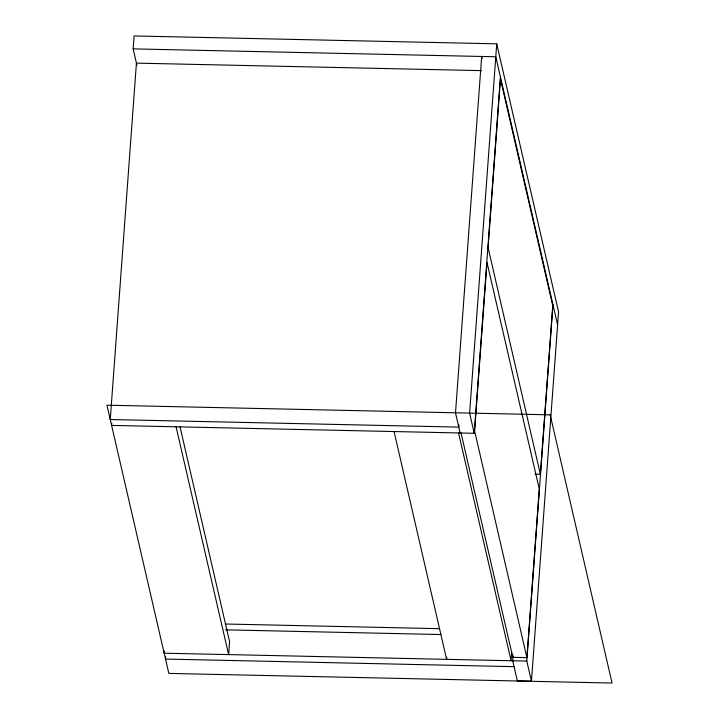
<?xml version="1.0" encoding="UTF-8"?>
<svg xmlns="http://www.w3.org/2000/svg" width="719" height="719" viewBox="0 0 719 719"><rect width="100%" height="100%" fill="white"/><g stroke="black" fill="none" stroke-linecap="round" stroke-linejoin="round"><path stroke-width="1.08" d="M136.934 65.285L133.141 48.874L134.094 35.95L496.73 43.841L558.564 311.884L531.44 681.208L517.338 680.902L512.701 660.788L513.024 656.321M111.778 423.158L111.616 425.396L474.243 433.287L500.415 76.888M164.327 651.046L164.166 653.203L526.802 661.094L531.44 681.208M165.685 656.833L165.523 659.071L514.049 666.657M458.956 424.875L458.794 427.113L110.259 419.528L136.43 63.128L481.604 70.642M446.778 657.193L446.616 659.35L394.066 431.544M496.73 43.841L469.606 413.173L474.243 433.287M511.721 652.133L511.092 660.752L458.533 432.946M526.901 657.642L474.621 431.005L486.997 262.408L539.286 489.037L526.901 657.642L512.8 657.328L512.962 655.099M540.364 474.27L552.749 305.665L500.46 79.036L488.084 247.633L540.364 474.27L534.945 474.154M526.802 661.094L552.974 304.694M133.141 48.874L495.777 56.774L557.611 324.808M225.353 624.011L439.561 628.676M225.577 629.853L440.918 634.544M482.161 58.581L481.676 56.459L455.504 412.868L460.142 432.982M461.014 432.874L512.8 657.328M180.047 426.951L229.586 641.681L228.633 654.605L176.083 426.798M550.17 414.845L106.951 405.192L168.83 673.397L612.049 683.05L550.17 414.845"/></g></svg>
